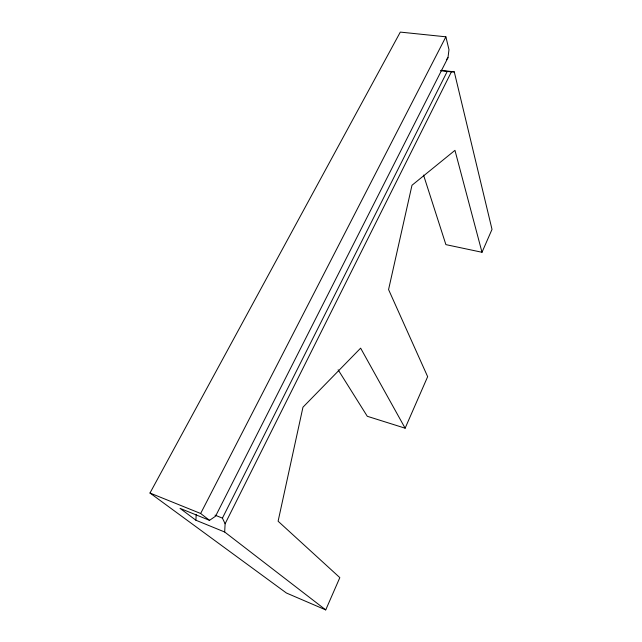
<?xml version="1.0" encoding="UTF-8"?>
<svg xmlns="http://www.w3.org/2000/svg" width="642" height="642" viewBox="0 0 642 642"><rect width="100%" height="100%" fill="white"/><g stroke="black" fill="none" stroke-linecap="round" stroke-linejoin="round"><path stroke-width="0.96" d="M423.543 175.073L445.893 244.626L482.006 252.274L454.961 150.348L411.979 185.273L388.57 289.566L427.652 376.669L405.134 428.19L360.635 348.157L302.96 407.205L278.106 521.224L339.835 577.623L325.727 609.9L224.668 532.001L195.93 520.245L196.171 514.451M224.668 532.001L225.117 523.768L451.414 71.832L454.287 71.888L492.013 229.379L482.006 252.274M195.93 520.245L180.041 508.368L209.541 520.341L215.552 516.2L447.98 57.692L448.975 49.691L445.885 36.811L400.303 32.1L149.987 493.024L286.38 592.991L325.727 609.9M225.117 523.768L222.421 518.126L447.217 71.479L451.414 71.832M209.541 520.341L200.649 513.496L445.885 36.811M446.375 59.682L447.98 57.692M441.375 70.323L454.287 71.888M440.388 70.652L447.217 71.479M405.134 428.19L367.288 416.289L338.117 369.792M215.006 515.149L222.421 518.126M149.987 493.024L200.649 513.496"/></g></svg>
